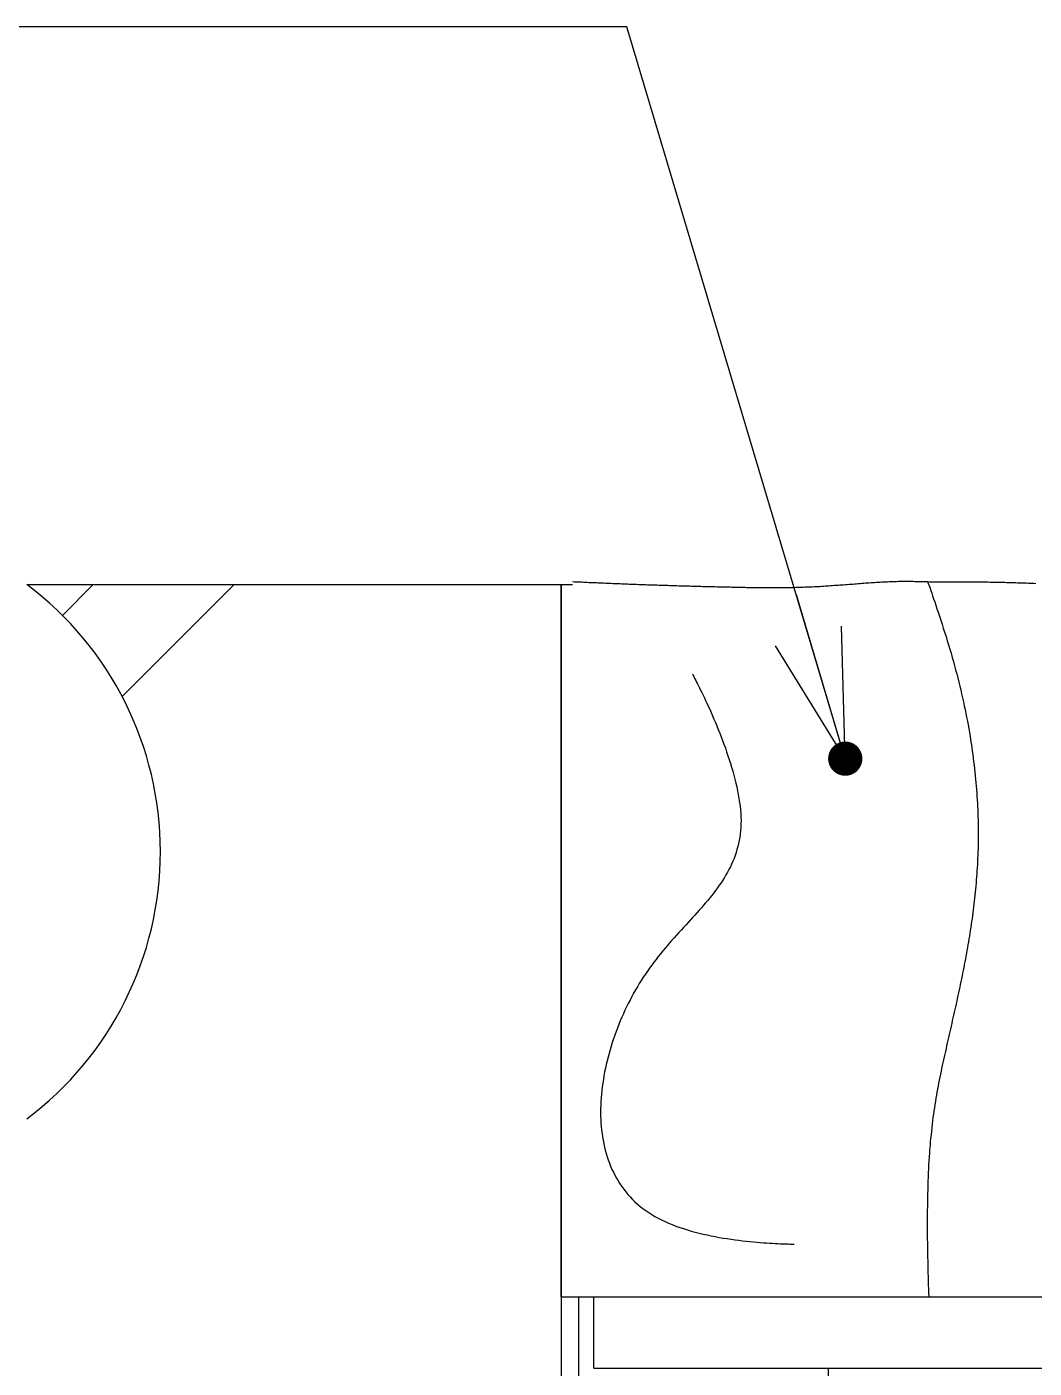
# Model space of a CAD drawing. Extents: x 443 to 1217, y -1921 to -677.
# Drawn here: x 524.47 to 539.77, y -1023.27 to -1002.89 of the extents above; entities that cross this region are included whole.
import ezdxf

# ---------------------------------------------------------------- set-up
doc = ezdxf.new("R2010")
doc.units = 0
doc.header["$MEASUREMENT"] = 0
doc.layers.get('0').update_dxf_attribs({"linetype": 'CONTINUOUS'})
for name, color, linetype in [('1', 7, 'CONTINUOUS'), ('6', 7, 'CONTINUOUS'), ('7', 7, 'CONTINUOUS'), ('9', 8, 'CONTINUOUS')]:
    doc.layers.add(name, color=color, linetype=linetype)

msp = doc.modelspace()

# ---------------------------------------------------------------- linework, layer by layer
at = {"color": 7, "linetype": 'Continuous'}
for p, q in [((533.583, -1002.894), (513.282, -1002.894)), ((536.903, -1014.013), (533.583, -1002.894))]:
    msp.add_line(p, q, dxfattribs=at)
at = {"color": 0}
for q in [(536.16, -1011.524), (536.845, -1011.997), (535.845, -1012.296)]:
    msp.add_line((536.903, -1014.013), q, dxfattribs=at)
at = {"color": 0, "const_width": 0.26}
msp.add_lwpolyline([(536.813, -1014.107, 1), (536.992, -1013.918, 1), (536.813, -1014.107)], format="xyb", dxfattribs=at)
at = {"layer": '1', "color": 3, "linetype": 'Continuous'}
msp.add_line((532.587, -1022.189), (532.587, -1011.367), dxfattribs=at)
at = {"layer": '1', "color": 7}
for p, q in [((532.76, -1011.323), (532.788, -1011.324)), ((532.788, -1011.324), (532.816, -1011.325)), ((532.816, -1011.325), (532.844, -1011.326)), ((532.844, -1011.326), (532.871, -1011.327)), ((532.871, -1011.327), (532.899, -1011.328)), ((532.899, -1011.328), (532.927, -1011.329)), ((532.927, -1011.329), (532.955, -1011.33)), ((532.955, -1011.33), (532.983, -1011.333)), ((532.983, -1011.333), (533.01, -1011.334)), ((533.01, -1011.334), (533.038, -1011.335)), ((533.038, -1011.335), (533.066, -1011.336)), ((533.066, -1011.336), (533.094, -1011.337)), ((533.094, -1011.337), (533.122, -1011.338)), ((533.122, -1011.338), (533.149, -1011.339)), ((533.149, -1011.339), (533.177, -1011.34)), ((533.177, -1011.34), (533.205, -1011.341)), ((533.205, -1011.341), (533.233, -1011.342)), ((533.233, -1011.342), (533.261, -1011.345)), ((533.261, -1011.345), (533.289, -1011.346)), ((533.289, -1011.346), (533.316, -1011.347)), ((533.316, -1011.347), (533.344, -1011.348)), ((533.344, -1011.348), (533.372, -1011.349)), ((533.372, -1011.349), (533.4, -1011.35)), ((533.4, -1011.35), (533.427, -1011.351)), ((533.427, -1011.351), (533.455, -1011.352)), ((533.455, -1011.352), (533.483, -1011.353)), ((533.483, -1011.353), (533.511, -1011.354)), ((533.511, -1011.354), (533.539, -1011.355)), ((533.539, -1011.355), (533.567, -1011.357)), ((533.567, -1011.357), (533.594, -1011.358)), ((533.594, -1011.358), (533.622, -1011.359)), ((533.622, -1011.359), (533.65, -1011.36)), ((533.65, -1011.36), (533.678, -1011.361)), ((533.678, -1011.361), (533.706, -1011.362)), ((533.706, -1011.362), (533.733, -1011.363)), ((533.733, -1011.363), (533.761, -1011.364)), ((533.761, -1011.364), (533.789, -1011.365)), ((533.789, -1011.365), (533.817, -1011.366)), ((533.817, -1011.366), (533.845, -1011.367)), ((533.845, -1011.367), (533.872, -1011.369)), ((533.872, -1011.369), (533.9, -1011.37)), ((533.9, -1011.37), (533.928, -1011.37)), ((533.928, -1011.37), (533.956, -1011.371)), ((533.956, -1011.371), (533.984, -1011.372)), ((533.984, -1011.372), (534.012, -1011.373)), ((534.012, -1011.373), (534.039, -1011.374)), ((534.039, -1011.374), (534.067, -1011.375)), ((534.067, -1011.375), (534.095, -1011.376)), ((534.095, -1011.376), (534.123, -1011.376)), ((534.123, -1011.376), (534.15, -1011.377)), ((534.15, -1011.377), (534.178, -1011.378)), ((534.178, -1011.378), (534.206, -1011.379)), ((534.206, -1011.379), (534.234, -1011.381)), ((534.234, -1011.381), (534.262, -1011.382)), ((534.262, -1011.382), (534.29, -1011.382)), ((534.29, -1011.382), (534.317, -1011.383)), ((534.317, -1011.383), (534.345, -1011.384)), ((534.345, -1011.384), (534.373, -1011.385)), ((534.373, -1011.385), (534.401, -1011.385)), ((534.401, -1011.385), (534.429, -1011.386)), ((534.429, -1011.386), (534.456, -1011.387)), ((534.456, -1011.387), (534.484, -1011.388)), ((534.484, -1011.388), (534.512, -1011.388)), ((534.512, -1011.388), (534.54, -1011.389)), ((534.54, -1011.389), (534.568, -1011.39)), ((534.568, -1011.39), (534.596, -1011.39)), ((534.596, -1011.39), (534.623, -1011.391)), ((534.623, -1011.391), (534.651, -1011.392)), ((534.651, -1011.392), (534.679, -1011.392)), ((534.679, -1011.392), (534.707, -1011.394)), ((534.707, -1011.394), (534.735, -1011.395)), ((534.735, -1011.395), (534.763, -1011.395)), ((534.763, -1011.395), (534.79, -1011.396)), ((534.79, -1011.396), (534.818, -1011.397)), ((534.818, -1011.397), (534.846, -1011.397)), ((534.846, -1011.397), (534.874, -1011.398)), ((534.874, -1011.398), (534.902, -1011.399)), ((534.902, -1011.399), (534.929, -1011.399)), ((534.929, -1011.399), (534.957, -1011.4)), ((534.957, -1011.4), (534.985, -1011.401)), ((534.985, -1011.401), (535.013, -1011.401)), ((535.013, -1011.401), (535.041, -1011.402)), ((535.041, -1011.402), (535.069, -1011.403)), ((535.069, -1011.403), (535.096, -1011.403)), ((535.096, -1011.403), (535.124, -1011.404)), ((535.124, -1011.404), (535.152, -1011.404)), ((535.152, -1011.404), (535.18, -1011.406)), ((535.18, -1011.406), (535.208, -1011.406)), ((535.208, -1011.406), (535.236, -1011.407)), ((535.236, -1011.407), (535.263, -1011.408)), ((535.263, -1011.408), (535.291, -1011.408)), ((535.291, -1011.408), (535.319, -1011.409)), ((536.182, -1011.409), (536.209, -1011.408)), ((536.209, -1011.408), (536.238, -1011.407)), ((536.238, -1011.407), (536.265, -1011.406)), ((536.265, -1011.406), (536.293, -1011.404)), ((536.293, -1011.404), (536.321, -1011.403)), ((536.321, -1011.403), (536.349, -1011.402)), ((536.349, -1011.402), (536.377, -1011.401)), ((536.377, -1011.401), (536.404, -1011.4)), ((536.404, -1011.4), (536.433, -1011.399)), ((536.433, -1011.399), (536.46, -1011.398)), ((536.46, -1011.398), (536.488, -1011.396)), ((536.488, -1011.396), (536.516, -1011.395)), ((536.516, -1011.395), (536.544, -1011.392)), ((536.544, -1011.392), (536.571, -1011.391)), ((536.571, -1011.391), (536.6, -1011.389)), ((536.6, -1011.389), (536.627, -1011.387)), ((536.627, -1011.387), (536.655, -1011.386)), ((536.655, -1011.386), (536.682, -1011.384)), ((536.682, -1011.384), (536.71, -1011.382)), ((536.71, -1011.382), (536.738, -1011.379)), ((536.738, -1011.379), (536.765, -1011.377)), ((536.765, -1011.377), (536.793, -1011.376)), ((536.793, -1011.376), (536.821, -1011.374)), ((536.821, -1011.374), (536.849, -1011.372)), ((536.849, -1011.372), (536.876, -1011.37)), ((536.876, -1011.37), (536.905, -1011.367)), ((536.905, -1011.367), (536.932, -1011.365)), ((536.932, -1011.365), (536.96, -1011.363)), ((536.96, -1011.363), (536.987, -1011.361)), ((536.987, -1011.361), (537.016, -1011.359)), ((537.016, -1011.359), (537.043, -1011.357)), ((537.043, -1011.357), (537.071, -1011.354)), ((537.071, -1011.354), (537.099, -1011.352)), ((537.099, -1011.352), (537.127, -1011.35)), ((537.127, -1011.35), (537.154, -1011.348)), ((537.154, -1011.348), (537.183, -1011.346)), ((537.183, -1011.346), (537.21, -1011.343)), ((537.21, -1011.343), (537.238, -1011.341)), ((537.238, -1011.341), (537.265, -1011.34)), ((537.265, -1011.34), (537.294, -1011.338)), ((537.294, -1011.338), (537.321, -1011.336)), ((537.321, -1011.336), (537.349, -1011.335)), ((537.349, -1011.335), (537.377, -1011.333)), ((537.377, -1011.333), (537.405, -1011.331)), ((537.405, -1011.331), (537.432, -1011.329)), ((537.432, -1011.329), (537.46, -1011.328)), ((537.46, -1011.328), (537.488, -1011.327)), ((537.488, -1011.327), (537.516, -1011.325)), ((537.516, -1011.325), (537.543, -1011.324)), ((537.543, -1011.324), (537.572, -1011.323)), ((537.572, -1011.323), (537.599, -1011.322)), ((537.599, -1011.322), (537.627, -1011.321)), ((537.627, -1011.321), (537.654, -1011.321)), ((537.654, -1011.321), (537.683, -1011.319)), ((537.683, -1011.319), (537.71, -1011.318)), ((537.71, -1011.318), (537.738, -1011.318)), ((537.738, -1011.318), (537.766, -1011.318)), ((537.766, -1011.318), (537.794, -1011.318)), ((537.794, -1011.318), (537.821, -1011.317)), ((537.821, -1011.317), (537.85, -1011.318)), ((537.85, -1011.318), (537.877, -1011.318)), ((537.877, -1011.318), (537.905, -1011.318)), ((537.905, -1011.318), (537.932, -1011.318)), ((537.932, -1011.318), (537.961, -1011.319)), ((537.961, -1011.319), (537.988, -1011.319)), ((537.988, -1011.319), (538.016, -1011.321)), ((538.016, -1011.321), (538.044, -1011.321)), ((538.044, -1011.321), (538.072, -1011.322)), ((538.072, -1011.322), (538.099, -1011.322)), ((538.099, -1011.322), (538.127, -1011.323)), ((538.127, -1011.323), (538.155, -1011.323)), ((538.155, -1011.323), (538.183, -1011.324)), ((538.183, -1011.324), (538.211, -1011.324)), ((538.211, -1011.324), (538.239, -1011.324)), ((538.239, -1011.324), (538.267, -1011.325)), ((538.267, -1011.325), (538.294, -1011.325)), ((538.294, -1011.325), (538.323, -1011.325)), ((538.323, -1011.325), (538.35, -1011.325)), ((538.35, -1011.325), (538.378, -1011.326)), ((538.378, -1011.326), (538.405, -1011.326)), ((538.405, -1011.326), (538.434, -1011.326)), ((538.434, -1011.326), (538.461, -1011.326)), ((538.461, -1011.326), (538.489, -1011.326)), ((538.489, -1011.326), (538.518, -1011.326)), ((538.518, -1011.326), (538.545, -1011.326)), ((538.545, -1011.326), (538.573, -1011.326)), ((538.573, -1011.326), (538.6, -1011.326)), ((538.6, -1011.326), (538.629, -1011.326)), ((538.629, -1011.326), (538.656, -1011.326)), ((538.656, -1011.326), (538.684, -1011.326)), ((538.684, -1011.326), (538.712, -1011.327)), ((538.712, -1011.327), (538.74, -1011.327)), ((538.74, -1011.327), (538.767, -1011.327)), ((538.767, -1011.327), (538.796, -1011.327)), ((538.796, -1011.327), (538.823, -1011.327)), ((538.823, -1011.327), (538.851, -1011.327)), ((538.851, -1011.327), (538.878, -1011.327)), ((538.878, -1011.327), (538.907, -1011.327)), ((538.907, -1011.327), (538.935, -1011.327)), ((538.935, -1011.327), (538.962, -1011.327)), ((538.962, -1011.327), (538.991, -1011.328)), ((538.991, -1011.328), (539.018, -1011.328)), ((539.018, -1011.328), (539.046, -1011.328)), ((539.046, -1011.328), (539.073, -1011.328)), ((539.073, -1011.328), (539.102, -1011.329)), ((539.102, -1011.329), (539.129, -1011.329)), ((539.129, -1011.329), (539.157, -1011.329)), ((539.157, -1011.329), (539.185, -1011.33)), ((539.185, -1011.33), (539.213, -1011.33)), ((539.213, -1011.33), (539.24, -1011.331)), ((539.24, -1011.331), (539.268, -1011.331)), ((539.268, -1011.331), (539.296, -1011.333)), ((539.296, -1011.333), (539.324, -1011.333)), ((539.324, -1011.333), (539.351, -1011.334)), ((539.351, -1011.334), (539.38, -1011.335)), ((539.38, -1011.335), (539.407, -1011.335)), ((539.407, -1011.335), (539.435, -1011.336)), ((539.435, -1011.336), (539.462, -1011.337)), ((539.462, -1011.337), (539.491, -1011.338)), ((539.491, -1011.338), (539.518, -1011.339)), ((539.518, -1011.339), (539.546, -1011.339)), ((539.546, -1011.339), (539.574, -1011.34)), ((539.574, -1011.34), (539.602, -1011.341)), ((539.602, -1011.341), (539.629, -1011.342)), ((539.629, -1011.342), (539.658, -1011.343)), ((539.658, -1011.343), (539.685, -1011.345)), ((539.685, -1011.345), (539.713, -1011.346)), ((539.713, -1011.346), (539.74, -1011.347)), ((539.74, -1011.347), (539.769, -1011.348)), ((539.769, -1011.348), (539.796, -1011.349)), ((535.319, -1011.409), (535.347, -1011.409)), ((535.347, -1011.409), (535.375, -1011.409)), ((535.375, -1011.409), (535.403, -1011.41)), ((535.403, -1011.41), (535.43, -1011.41)), ((535.43, -1011.41), (535.458, -1011.411)), ((535.458, -1011.411), (535.486, -1011.411)), ((535.486, -1011.411), (535.514, -1011.411)), ((535.514, -1011.411), (535.542, -1011.412)), ((535.542, -1011.412), (535.57, -1011.412)), ((535.57, -1011.412), (535.598, -1011.412)), ((535.598, -1011.412), (535.625, -1011.413)), ((535.625, -1011.413), (535.654, -1011.413)), ((535.654, -1011.413), (535.681, -1011.413)), ((535.681, -1011.413), (535.709, -1011.413)), ((535.709, -1011.413), (535.736, -1011.413)), ((535.736, -1011.413), (535.765, -1011.413)), ((535.765, -1011.413), (535.792, -1011.413)), ((535.792, -1011.413), (535.82, -1011.413)), ((535.82, -1011.413), (535.848, -1011.413)), ((535.848, -1011.413), (535.876, -1011.413)), ((535.876, -1011.413), (535.904, -1011.413)), ((535.904, -1011.413), (535.931, -1011.413)), ((535.931, -1011.413), (535.96, -1011.412)), ((535.96, -1011.412), (535.987, -1011.412)), ((535.987, -1011.412), (536.015, -1011.412)), ((536.015, -1011.412), (536.043, -1011.411)), ((536.043, -1011.411), (536.071, -1011.411)), ((536.071, -1011.411), (536.098, -1011.41)), ((536.098, -1011.41), (536.127, -1011.41)), ((536.127, -1011.41), (536.154, -1011.409)), ((536.154, -1011.409), (536.182, -1011.409)), ((534.58, -1012.725), (534.585, -1012.734)), ((534.585, -1012.734), (534.592, -1012.747)), ((534.592, -1012.747), (534.6, -1012.762)), ((534.6, -1012.762), (534.609, -1012.78)), ((534.609, -1012.78), (534.62, -1012.801)), ((534.62, -1012.801), (534.632, -1012.823)), ((534.632, -1012.823), (534.644, -1012.849)), ((534.644, -1012.849), (534.659, -1012.876)), ((534.659, -1012.876), (534.674, -1012.906)), ((534.674, -1012.906), (534.69, -1012.938)), ((534.69, -1012.938), (534.706, -1012.972)), ((534.706, -1012.972), (534.724, -1013.008)), ((534.724, -1013.008), (534.742, -1013.046)), ((534.742, -1013.046), (534.762, -1013.086)), ((534.762, -1013.086), (534.781, -1013.127)), ((534.781, -1013.127), (534.801, -1013.171)), ((534.801, -1013.171), (534.822, -1013.216)), ((534.822, -1013.216), (534.843, -1013.263)), ((534.843, -1013.263), (534.864, -1013.311)), ((534.864, -1013.311), (534.886, -1013.36)), ((534.886, -1013.36), (534.908, -1013.41)), ((534.908, -1013.41), (534.93, -1013.462)), ((534.93, -1013.462), (534.951, -1013.514)), ((534.951, -1013.514), (534.973, -1013.569)), ((534.973, -1013.569), (534.995, -1013.623)), ((534.995, -1013.623), (535.017, -1013.679)), ((535.017, -1013.679), (535.038, -1013.736)), ((535.038, -1013.736), (535.06, -1013.792)), ((535.06, -1013.792), (535.081, -1013.85)), ((535.081, -1013.85), (535.101, -1013.908)), ((535.101, -1013.908), (535.121, -1013.967)), ((535.121, -1013.967), (535.14, -1014.026)), ((535.14, -1014.026), (535.159, -1014.085)), ((535.159, -1014.085), (535.177, -1014.144)), ((535.177, -1014.144), (535.194, -1014.204)), ((535.194, -1014.204), (535.211, -1014.264)), ((535.211, -1014.264), (535.226, -1014.323)), ((535.226, -1014.323), (535.241, -1014.383)), ((535.241, -1014.383), (535.254, -1014.442)), ((535.254, -1014.442), (535.267, -1014.502)), ((535.267, -1014.502), (535.278, -1014.56)), ((535.278, -1014.56), (535.288, -1014.618)), ((535.288, -1014.618), (535.297, -1014.676)), ((535.297, -1014.676), (535.304, -1014.733)), ((535.304, -1014.733), (535.31, -1014.789)), ((535.31, -1014.789), (535.314, -1014.844)), ((535.314, -1014.844), (535.317, -1014.9)), ((535.316, -1015.058), (535.312, -1015.108)), ((535.318, -1015.005), (535.316, -1015.058)), ((535.317, -1014.9), (535.319, -1014.953)), ((535.319, -1014.953), (535.318, -1015.005)), ((535.292, -1015.255), (535.282, -1015.303)), ((535.3, -1015.207), (535.292, -1015.255)), ((535.307, -1015.158), (535.3, -1015.207)), ((535.312, -1015.108), (535.307, -1015.158)), ((535.244, -1015.44), (535.229, -1015.485)), ((535.258, -1015.394), (535.244, -1015.44)), ((535.271, -1015.349), (535.258, -1015.394)), ((535.282, -1015.303), (535.271, -1015.349)), ((535.157, -1015.656), (535.136, -1015.697)), ((535.177, -1015.613), (535.157, -1015.656)), ((535.195, -1015.571), (535.177, -1015.613)), ((535.213, -1015.528), (535.195, -1015.571)), ((535.229, -1015.485), (535.213, -1015.528)), ((535.042, -1015.859), (535.016, -1015.898)), ((535.067, -1015.818), (535.042, -1015.859)), ((535.091, -1015.779), (535.067, -1015.818)), ((535.114, -1015.738), (535.091, -1015.779)), ((535.136, -1015.697), (535.114, -1015.738)), ((534.875, -1016.09), (534.845, -1016.128)), ((534.905, -1016.051), (534.875, -1016.09)), ((534.933, -1016.013), (534.905, -1016.051)), ((534.962, -1015.975), (534.933, -1016.013)), ((534.989, -1015.936), (534.962, -1015.975)), ((535.016, -1015.898), (534.989, -1015.936)), ((534.718, -1016.277), (534.685, -1016.314)), ((534.75, -1016.24), (534.718, -1016.277)), ((534.782, -1016.202), (534.75, -1016.24)), ((534.814, -1016.165), (534.782, -1016.202)), ((534.845, -1016.128), (534.814, -1016.165)), ((534.515, -1016.502), (534.48, -1016.54)), ((534.55, -1016.463), (534.515, -1016.502)), ((534.584, -1016.426), (534.55, -1016.463)), ((534.618, -1016.389), (534.584, -1016.426)), ((534.652, -1016.351), (534.618, -1016.389)), ((534.685, -1016.314), (534.652, -1016.351)), ((534.34, -1016.693), (534.305, -1016.733)), ((534.375, -1016.654), (534.34, -1016.693)), ((534.41, -1016.616), (534.375, -1016.654)), ((534.446, -1016.578), (534.41, -1016.616)), ((534.48, -1016.54), (534.446, -1016.578)), ((534.165, -1016.893), (534.131, -1016.934)), ((534.2, -1016.853), (534.165, -1016.893)), ((534.235, -1016.812), (534.2, -1016.853)), ((534.27, -1016.772), (534.235, -1016.812)), ((534.305, -1016.733), (534.27, -1016.772)), ((533.995, -1017.105), (533.962, -1017.149)), ((534.029, -1017.062), (533.995, -1017.105)), ((534.062, -1017.018), (534.029, -1017.062)), ((534.096, -1016.976), (534.062, -1017.018)), ((534.131, -1016.934), (534.096, -1016.976)), ((533.866, -1017.286), (533.835, -1017.333)), ((533.898, -1017.239), (533.866, -1017.286)), ((533.93, -1017.194), (533.898, -1017.239)), ((533.962, -1017.149), (533.93, -1017.194)), ((533.745, -1017.478), (533.716, -1017.527)), ((533.774, -1017.429), (533.745, -1017.478)), ((533.804, -1017.381), (533.774, -1017.429)), ((533.835, -1017.333), (533.804, -1017.381)), ((533.634, -1017.68), (533.607, -1017.731)), ((533.66, -1017.628), (533.634, -1017.68)), ((533.688, -1017.577), (533.66, -1017.628)), ((533.716, -1017.527), (533.688, -1017.577)), ((533.532, -1017.889), (533.509, -1017.942)), ((533.556, -1017.836), (533.532, -1017.889)), ((533.581, -1017.783), (533.556, -1017.836)), ((533.607, -1017.731), (533.581, -1017.783)), ((533.442, -1018.105), (533.421, -1018.159)), ((533.463, -1018.05), (533.442, -1018.105)), ((533.486, -1017.996), (533.463, -1018.05)), ((533.509, -1017.942), (533.486, -1017.996)), ((533.364, -1018.325), (533.346, -1018.38)), ((533.382, -1018.269), (533.364, -1018.325)), ((533.401, -1018.214), (533.382, -1018.269)), ((533.421, -1018.159), (533.401, -1018.214)), ((533.314, -1018.492), (533.299, -1018.548)), ((533.33, -1018.436), (533.314, -1018.492)), ((533.346, -1018.38), (533.33, -1018.436)), ((533.259, -1018.717), (533.248, -1018.773)), ((533.271, -1018.661), (533.259, -1018.717)), ((533.285, -1018.604), (533.271, -1018.661)), ((533.299, -1018.548), (533.285, -1018.604)), ((533.219, -1018.942), (533.211, -1018.997)), ((533.228, -1018.885), (533.219, -1018.942)), ((533.237, -1018.829), (533.228, -1018.885)), ((533.248, -1018.773), (533.237, -1018.829)), ((533.199, -1019.11), (533.194, -1019.165)), ((533.205, -1019.054), (533.199, -1019.11)), ((533.211, -1018.997), (533.205, -1019.054)), ((533.188, -1019.276), (533.187, -1019.331)), ((533.187, -1019.331), (533.187, -1019.385)), ((533.191, -1019.221), (533.188, -1019.276)), ((533.194, -1019.165), (533.191, -1019.221)), ((533.187, -1019.385), (533.187, -1019.44)), ((533.187, -1019.44), (533.189, -1019.494)), ((533.189, -1019.494), (533.192, -1019.548)), ((533.192, -1019.548), (533.196, -1019.601)), ((533.196, -1019.601), (533.201, -1019.654)), ((533.201, -1019.654), (533.208, -1019.707)), ((533.208, -1019.707), (533.215, -1019.759)), ((533.215, -1019.759), (533.224, -1019.811)), ((533.224, -1019.811), (533.234, -1019.863)), ((533.234, -1019.863), (533.245, -1019.913)), ((533.245, -1019.913), (533.257, -1019.963)), ((533.257, -1019.963), (533.271, -1020.013)), ((533.271, -1020.013), (533.286, -1020.062)), ((533.286, -1020.062), (533.302, -1020.11)), ((533.302, -1020.11), (533.32, -1020.158)), ((533.32, -1020.158), (533.338, -1020.205)), ((533.338, -1020.205), (533.358, -1020.252)), ((533.358, -1020.252), (533.38, -1020.297)), ((533.38, -1020.297), (533.403, -1020.342)), ((533.403, -1020.342), (533.427, -1020.387)), ((533.427, -1020.387), (533.453, -1020.429)), ((533.453, -1020.429), (533.479, -1020.472)), ((533.479, -1020.472), (533.508, -1020.514)), ((533.508, -1020.514), (533.538, -1020.555)), ((533.538, -1020.555), (533.569, -1020.595)), ((533.569, -1020.595), (533.602, -1020.634)), ((533.602, -1020.634), (533.636, -1020.671)), ((533.636, -1020.671), (533.671, -1020.709)), ((533.671, -1020.709), (533.708, -1020.745)), ((533.708, -1020.745), (533.747, -1020.78)), ((533.747, -1020.78), (533.787, -1020.814)), ((533.787, -1020.814), (533.829, -1020.847)), ((533.829, -1020.847), (533.872, -1020.879)), ((533.872, -1020.879), (533.917, -1020.91)), ((533.917, -1020.91), (533.963, -1020.939)), ((533.963, -1020.939), (534.011, -1020.968)), ((534.011, -1020.968), (534.061, -1020.995)), ((534.061, -1020.995), (534.112, -1021.021)), ((534.112, -1021.021), (534.165, -1021.046)), ((534.165, -1021.046), (534.219, -1021.069)), ((534.219, -1021.069), (534.274, -1021.092)), ((534.274, -1021.092), (534.33, -1021.114)), ((534.33, -1021.114), (534.388, -1021.133)), ((534.388, -1021.133), (534.446, -1021.153)), ((534.446, -1021.153), (534.505, -1021.171)), ((534.505, -1021.171), (534.564, -1021.189)), ((534.564, -1021.189), (534.625, -1021.205)), ((534.625, -1021.205), (534.685, -1021.221)), ((534.685, -1021.221), (534.746, -1021.235)), ((534.746, -1021.235), (534.807, -1021.249)), ((534.807, -1021.249), (534.868, -1021.262)), ((534.868, -1021.262), (534.929, -1021.274)), ((534.929, -1021.274), (534.989, -1021.285)), ((534.989, -1021.285), (535.05, -1021.296)), ((535.05, -1021.296), (535.11, -1021.304)), ((535.11, -1021.304), (535.169, -1021.314)), ((535.169, -1021.314), (535.228, -1021.322)), ((535.228, -1021.322), (535.286, -1021.33)), ((535.286, -1021.33), (535.343, -1021.337)), ((535.343, -1021.337), (535.399, -1021.344)), ((535.399, -1021.344), (535.454, -1021.349)), ((535.454, -1021.349), (535.508, -1021.355)), ((535.508, -1021.355), (535.56, -1021.359)), ((535.56, -1021.359), (535.611, -1021.363)), ((535.611, -1021.363), (535.66, -1021.368)), ((535.66, -1021.368), (535.707, -1021.371)), ((535.707, -1021.371), (535.753, -1021.374)), ((535.753, -1021.374), (535.796, -1021.376)), ((535.796, -1021.376), (535.838, -1021.379)), ((535.838, -1021.379), (535.878, -1021.381)), ((535.878, -1021.381), (535.915, -1021.382)), ((535.915, -1021.382), (535.949, -1021.384)), ((535.949, -1021.384), (535.982, -1021.385)), ((535.982, -1021.385), (536.011, -1021.385)), ((536.011, -1021.385), (536.037, -1021.386)), ((536.037, -1021.386), (536.061, -1021.387)), ((536.061, -1021.387), (536.082, -1021.387)), ((536.082, -1021.387), (536.099, -1021.387)), ((536.099, -1021.387), (536.113, -1021.387)), ((536.113, -1021.387), (536.124, -1021.388))]:
    msp.add_line(p, q, dxfattribs=at)
at = {"layer": '1', "color": 3}
for p, q in [((538.156, -1011.323), (538.159, -1011.334)), ((538.159, -1011.334), (538.164, -1011.349)), ((538.164, -1011.349), (538.172, -1011.37)), ((538.172, -1011.37), (538.181, -1011.395)), ((538.181, -1011.395), (538.191, -1011.424)), ((538.191, -1011.424), (538.203, -1011.458)), ((538.203, -1011.458), (538.216, -1011.496)), ((538.216, -1011.496), (538.23, -1011.537)), ((538.23, -1011.537), (538.245, -1011.582)), ((538.245, -1011.582), (538.261, -1011.63)), ((538.261, -1011.63), (538.279, -1011.68)), ((538.279, -1011.68), (538.296, -1011.734)), ((538.296, -1011.734), (538.315, -1011.789)), ((538.315, -1011.789), (538.333, -1011.847)), ((538.333, -1011.847), (538.353, -1011.906)), ((538.353, -1011.906), (538.373, -1011.967)), ((538.373, -1011.967), (538.392, -1012.029)), ((538.392, -1012.029), (538.412, -1012.092)), ((538.412, -1012.092), (538.433, -1012.155)), ((538.433, -1012.155), (538.452, -1012.22)), ((538.452, -1012.22), (538.471, -1012.284)), ((538.471, -1012.284), (538.49, -1012.348)), ((538.49, -1012.348), (538.509, -1012.411)), ((538.509, -1012.411), (538.527, -1012.476)), ((538.527, -1012.476), (538.545, -1012.538)), ((538.545, -1012.538), (538.562, -1012.601)), ((538.562, -1012.601), (538.579, -1012.663)), ((538.579, -1012.663), (538.595, -1012.725)), ((538.595, -1012.725), (538.611, -1012.787)), ((538.611, -1012.787), (538.627, -1012.849)), ((538.627, -1012.849), (538.642, -1012.91)), ((538.642, -1012.91), (538.656, -1012.969)), ((538.656, -1012.969), (538.67, -1013.029)), ((538.67, -1013.029), (538.684, -1013.089)), ((538.684, -1013.089), (538.697, -1013.149)), ((538.697, -1013.149), (538.709, -1013.208)), ((538.709, -1013.208), (538.722, -1013.267)), ((538.722, -1013.267), (538.734, -1013.326)), ((538.734, -1013.326), (538.745, -1013.384)), ((538.745, -1013.384), (538.757, -1013.441)), ((538.757, -1013.441), (538.767, -1013.499)), ((538.767, -1013.499), (538.778, -1013.556)), ((538.778, -1013.556), (538.788, -1013.614)), ((538.788, -1013.614), (538.798, -1013.67)), ((538.798, -1013.67), (538.806, -1013.726)), ((538.806, -1013.726), (538.815, -1013.781)), ((538.815, -1013.781), (538.824, -1013.838)), ((538.824, -1013.838), (538.831, -1013.893)), ((538.831, -1013.893), (538.839, -1013.948)), ((538.839, -1013.948), (538.847, -1014.003)), ((538.847, -1014.003), (538.853, -1014.057)), ((538.853, -1014.057), (538.86, -1014.112)), ((538.86, -1014.112), (538.866, -1014.165)), ((538.866, -1014.165), (538.872, -1014.22)), ((538.872, -1014.22), (538.878, -1014.272)), ((538.878, -1014.272), (538.883, -1014.325)), ((538.883, -1014.325), (538.888, -1014.379)), ((538.888, -1014.379), (538.893, -1014.431)), ((538.893, -1014.431), (538.897, -1014.483)), ((538.897, -1014.483), (538.9, -1014.536)), ((538.9, -1014.536), (538.903, -1014.587)), ((538.903, -1014.587), (538.907, -1014.638)), ((538.907, -1014.638), (538.91, -1014.69)), ((538.91, -1014.69), (538.912, -1014.74)), ((538.912, -1014.74), (538.914, -1014.792)), ((538.914, -1014.792), (538.916, -1014.842)), ((538.916, -1014.842), (538.918, -1014.893)), ((538.918, -1014.893), (538.919, -1014.943)), ((538.919, -1014.943), (538.92, -1014.992)), ((538.92, -1014.992), (538.921, -1015.042)), ((538.921, -1015.042), (538.921, -1015.091)), ((538.921, -1015.091), (538.922, -1015.14)), ((538.922, -1015.14), (538.921, -1015.189)), ((538.921, -1015.189), (538.921, -1015.238)), ((538.921, -1015.238), (538.921, -1015.288)), ((538.915, -1015.479), (538.913, -1015.527)), ((538.916, -1015.431), (538.915, -1015.479)), ((538.919, -1015.383), (538.916, -1015.431)), ((538.92, -1015.335), (538.919, -1015.383)), ((538.921, -1015.288), (538.92, -1015.335)), ((538.906, -1015.669), (538.902, -1015.716)), ((538.909, -1015.622), (538.906, -1015.669)), ((538.911, -1015.574), (538.909, -1015.622)), ((538.913, -1015.527), (538.911, -1015.574)), ((538.893, -1015.855), (538.889, -1015.901)), ((538.897, -1015.808), (538.893, -1015.855)), ((538.9, -1015.763), (538.897, -1015.808)), ((538.902, -1015.716), (538.9, -1015.763)), ((538.872, -1016.084), (538.866, -1016.13)), ((538.876, -1016.04), (538.872, -1016.084)), ((538.881, -1015.994), (538.876, -1016.04)), ((538.885, -1015.948), (538.881, -1015.994)), ((538.889, -1015.901), (538.885, -1015.948)), ((538.851, -1016.265), (538.846, -1016.311)), ((538.857, -1016.22), (538.851, -1016.265)), ((538.862, -1016.176), (538.857, -1016.22)), ((538.866, -1016.13), (538.862, -1016.176)), ((538.822, -1016.489), (538.815, -1016.533)), ((538.828, -1016.444), (538.822, -1016.489)), ((538.834, -1016.4), (538.828, -1016.444)), ((538.84, -1016.356), (538.834, -1016.4)), ((538.846, -1016.311), (538.84, -1016.356)), ((538.794, -1016.665), (538.788, -1016.709)), ((538.802, -1016.621), (538.794, -1016.665)), ((538.809, -1016.577), (538.802, -1016.621)), ((538.815, -1016.533), (538.809, -1016.577)), ((538.758, -1016.883), (538.751, -1016.927)), ((538.766, -1016.839), (538.758, -1016.883)), ((538.774, -1016.796), (538.766, -1016.839)), ((538.78, -1016.752), (538.774, -1016.796)), ((538.788, -1016.709), (538.78, -1016.752)), ((538.718, -1017.1), (538.711, -1017.142)), ((538.727, -1017.056), (538.718, -1017.1)), ((538.734, -1017.013), (538.727, -1017.056)), ((538.743, -1016.97), (538.734, -1017.013)), ((538.751, -1016.927), (538.743, -1016.97)), ((538.676, -1017.314), (538.667, -1017.356)), ((538.684, -1017.271), (538.676, -1017.314)), ((538.693, -1017.229), (538.684, -1017.271)), ((538.702, -1017.185), (538.693, -1017.229)), ((538.711, -1017.142), (538.702, -1017.185)), ((538.641, -1017.485), (538.632, -1017.527)), ((538.649, -1017.442), (538.641, -1017.485)), ((538.658, -1017.4), (538.649, -1017.442)), ((538.667, -1017.356), (538.658, -1017.4)), ((538.595, -1017.697), (538.585, -1017.739)), ((538.604, -1017.655), (538.595, -1017.697)), ((538.614, -1017.612), (538.604, -1017.655)), ((538.622, -1017.57), (538.614, -1017.612)), ((538.632, -1017.527), (538.622, -1017.57)), ((538.547, -1017.909), (538.538, -1017.951)), ((538.557, -1017.866), (538.547, -1017.909)), ((538.567, -1017.824), (538.557, -1017.866)), ((538.576, -1017.781), (538.567, -1017.824)), ((538.585, -1017.739), (538.576, -1017.781)), ((538.5, -1018.12), (538.49, -1018.162)), ((538.509, -1018.077), (538.5, -1018.12)), ((538.519, -1018.035), (538.509, -1018.077)), ((538.528, -1017.992), (538.519, -1018.035)), ((538.538, -1017.951), (538.528, -1017.992)), ((538.451, -1018.331), (538.441, -1018.374)), ((538.461, -1018.29), (538.451, -1018.331)), ((538.471, -1018.247), (538.461, -1018.29)), ((538.481, -1018.205), (538.471, -1018.247)), ((538.49, -1018.162), (538.481, -1018.205)), ((538.413, -1018.503), (538.403, -1018.545)), ((538.423, -1018.46), (538.413, -1018.503)), ((538.433, -1018.416), (538.423, -1018.46)), ((538.441, -1018.374), (538.433, -1018.416)), ((538.366, -1018.718), (538.357, -1018.762)), ((538.376, -1018.675), (538.366, -1018.718)), ((538.385, -1018.631), (538.376, -1018.675)), ((538.394, -1018.589), (538.385, -1018.631)), ((538.403, -1018.545), (538.394, -1018.589)), ((538.321, -1018.941), (538.313, -1018.986)), ((538.33, -1018.895), (538.321, -1018.941)), ((538.339, -1018.85), (538.33, -1018.895)), ((538.348, -1018.807), (538.339, -1018.85)), ((538.357, -1018.762), (538.348, -1018.807)), ((538.288, -1019.125), (538.28, -1019.172)), ((538.296, -1019.078), (538.288, -1019.125)), ((538.305, -1019.032), (538.296, -1019.078)), ((538.313, -1018.986), (538.305, -1019.032)), ((538.257, -1019.316), (538.25, -1019.365)), ((538.265, -1019.268), (538.257, -1019.316)), ((538.272, -1019.22), (538.265, -1019.268)), ((538.28, -1019.172), (538.272, -1019.22)), ((538.229, -1019.516), (538.222, -1019.567)), ((538.235, -1019.465), (538.229, -1019.516)), ((538.243, -1019.415), (538.235, -1019.465)), ((538.25, -1019.365), (538.243, -1019.415)), ((538.205, -1019.726), (538.199, -1019.781)), ((538.21, -1019.673), (538.205, -1019.726)), ((538.217, -1019.62), (538.21, -1019.673)), ((538.222, -1019.567), (538.217, -1019.62)), ((538.184, -1019.949), (538.18, -1020.006)), ((538.19, -1019.892), (538.184, -1019.949)), ((538.194, -1019.836), (538.19, -1019.892)), ((538.199, -1019.781), (538.194, -1019.836)), ((538.172, -1020.124), (538.169, -1020.184)), ((538.176, -1020.064), (538.172, -1020.124)), ((538.18, -1020.006), (538.176, -1020.064)), ((538.16, -1020.369), (538.158, -1020.432)), ((538.163, -1020.307), (538.16, -1020.369)), ((538.166, -1020.245), (538.163, -1020.307)), ((538.169, -1020.184), (538.166, -1020.245)), ((538.155, -1020.559), (538.153, -1020.623)), ((538.156, -1020.496), (538.155, -1020.559)), ((538.158, -1020.432), (538.156, -1020.496)), ((538.151, -1020.687), (538.15, -1020.751)), ((538.15, -1020.751), (538.15, -1020.815)), ((538.153, -1020.623), (538.151, -1020.687)), ((538.149, -1020.943), (538.148, -1021.005)), ((538.15, -1020.815), (538.149, -1020.878)), ((538.149, -1020.878), (538.149, -1020.943)), ((538.148, -1021.005), (538.148, -1021.068)), ((538.148, -1021.068), (538.148, -1021.13)), ((538.148, -1021.13), (538.149, -1021.191)), ((538.149, -1021.191), (538.149, -1021.251)), ((538.149, -1021.251), (538.149, -1021.311)), ((538.149, -1021.311), (538.15, -1021.369)), ((538.15, -1021.369), (538.151, -1021.427)), ((538.151, -1021.427), (538.151, -1021.483)), ((538.151, -1021.483), (538.153, -1021.538)), ((538.153, -1021.538), (538.154, -1021.591)), ((538.154, -1021.591), (538.155, -1021.642)), ((538.155, -1021.642), (538.156, -1021.694)), ((538.156, -1021.694), (538.157, -1021.741)), ((538.157, -1021.741), (538.158, -1021.788)), ((538.158, -1021.788), (538.159, -1021.833)), ((538.159, -1021.833), (538.16, -1021.876)), ((538.16, -1021.876), (538.161, -1021.916)), ((538.161, -1021.916), (538.162, -1021.954)), ((538.162, -1021.954), (538.163, -1021.99)), ((538.163, -1021.99), (538.164, -1022.023)), ((538.164, -1022.023), (538.166, -1022.054)), ((538.166, -1022.054), (538.167, -1022.083)), ((538.167, -1022.083), (538.168, -1022.108)), ((538.168, -1022.108), (538.169, -1022.129)), ((538.169, -1022.129), (538.169, -1022.149)), ((538.169, -1022.149), (538.17, -1022.165)), ((538.17, -1022.165), (538.171, -1022.178)), ((538.171, -1022.178), (538.171, -1022.188))]:
    msp.add_line(p, q, dxfattribs=at)
at = {"layer": '6', "color": 3, "linetype": 'Continuous'}
for p, q in [((532.858, -1023.482), (532.858, -1022.189)), ((536.645, -1023.271), (536.645, -1023.482))]:
    msp.add_line(p, q, dxfattribs=at)
at = {"layer": '7', "color": 3, "linetype": 'Continuous'}
for p, q in [((532.587, -1022.189), (606.173, -1022.189)), ((533.085, -1023.271), (533.085, -1022.189)), ((533.085, -1023.271), (605.675, -1023.271))]:
    msp.add_line(p, q, dxfattribs=at)
at = {"layer": '9', "color": 2, "linetype": 'Continuous'}
for p, q in [((524.471, -1011.367), (532.76, -1011.367)), ((532.587, -1011.367), (532.587, -1027.6))]:
    msp.add_line(p, q, dxfattribs=at)
at = {"layer": '9', "linetype": 'Continuous'}
for p, q in [((525.011, -1011.835), (525.478, -1011.367)), ((525.919, -1013.069), (527.621, -1011.367))]:
    msp.add_line(p, q, dxfattribs=at)
at = {"layer": '9', "color": 2, "linetype": 'Continuous'}
msp.add_arc((521.427, -1015.425), 5.073, 306.8699, 53.1301, dxfattribs=at)
at = {"layer": '9', "color": 3, "linetype": 'Continuous'}
for centre, start, end in [((532.576, -1019.224), 291.2048, 0), ((532.576, -1020.172), 0, 68.7952)]:
    msp.add_arc(centre, 0.0108, start, end, dxfattribs=at)

doc.saveas('drawing.dxf')
